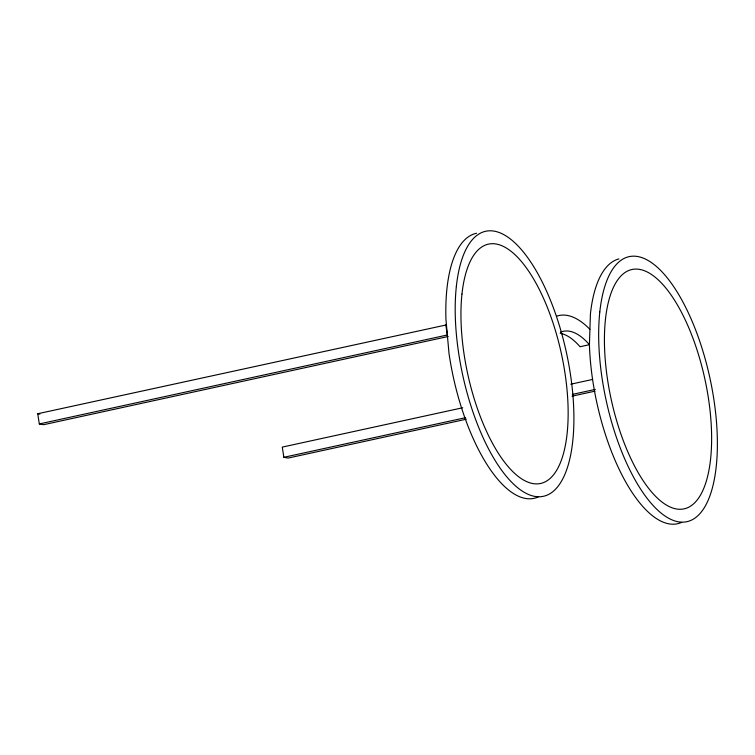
<?xml version="1.0" encoding="UTF-8"?>
<svg xmlns="http://www.w3.org/2000/svg" width="755" height="755" viewBox="0 0 755 755"><rect width="100%" height="100%" fill="white"/><g stroke="black" fill="none" stroke-linecap="round" stroke-linejoin="round"><path stroke-width="1.13" d="M448.187 336.494L43.601 424.706L39.307 423.942L37.75 413.74L446.441 324.895M39.307 423.942L447.347 334.984L445.78 324.782M462.739 407.757L282.285 447.102L283.852 457.303L288.136 458.058L466.297 419.214M570.78 384.201L592.618 379.435M283.852 457.303L465.448 417.704M572.347 394.403L595.327 389.391M572.035 396.158L595.025 391.147M37.75 413.74L39.892 414.127M560.521 332.162A100.311 39.251 77.7 0 1 589.419 344.686A135.617 53.067 77.7 0 0 681.633 522.375M618.93 258.908A135.617 53.067 77.7 0 0 590.419 314.033L589.419 344.686L580.038 346.734A100.311 39.251 77.7 0 0 560.153 333.285M556.916 316.1A131.153 51.321 77.7 0 1 589.919 329.359M538.155 496.979A135.617 53.067 77.7 0 1 448.97 353.123L445.941 319.289A135.617 53.067 77.7 0 1 476.584 233.257M461.966 294.063A122.489 47.933 77.7 0 0 531.794 483.342A122.489 47.933 77.7 0 0 549.876 313.938A122.489 47.933 77.7 0 0 461.966 294.063M605.444 319.459A122.489 47.933 77.7 0 0 675.272 508.738A122.489 47.933 77.7 0 0 693.354 339.325A122.489 47.933 77.7 0 0 605.444 319.459M599.8 311.985A135.617 53.067 77.7 0 0 677.122 521.554A135.617 53.067 77.7 0 0 697.148 333.984A135.617 53.067 77.7 0 0 599.8 311.985M456.331 286.589A135.617 53.067 77.7 0 0 533.643 496.158A135.617 53.067 77.7 0 0 553.67 308.587A135.617 53.067 77.7 0 0 456.331 286.589"/></g></svg>
